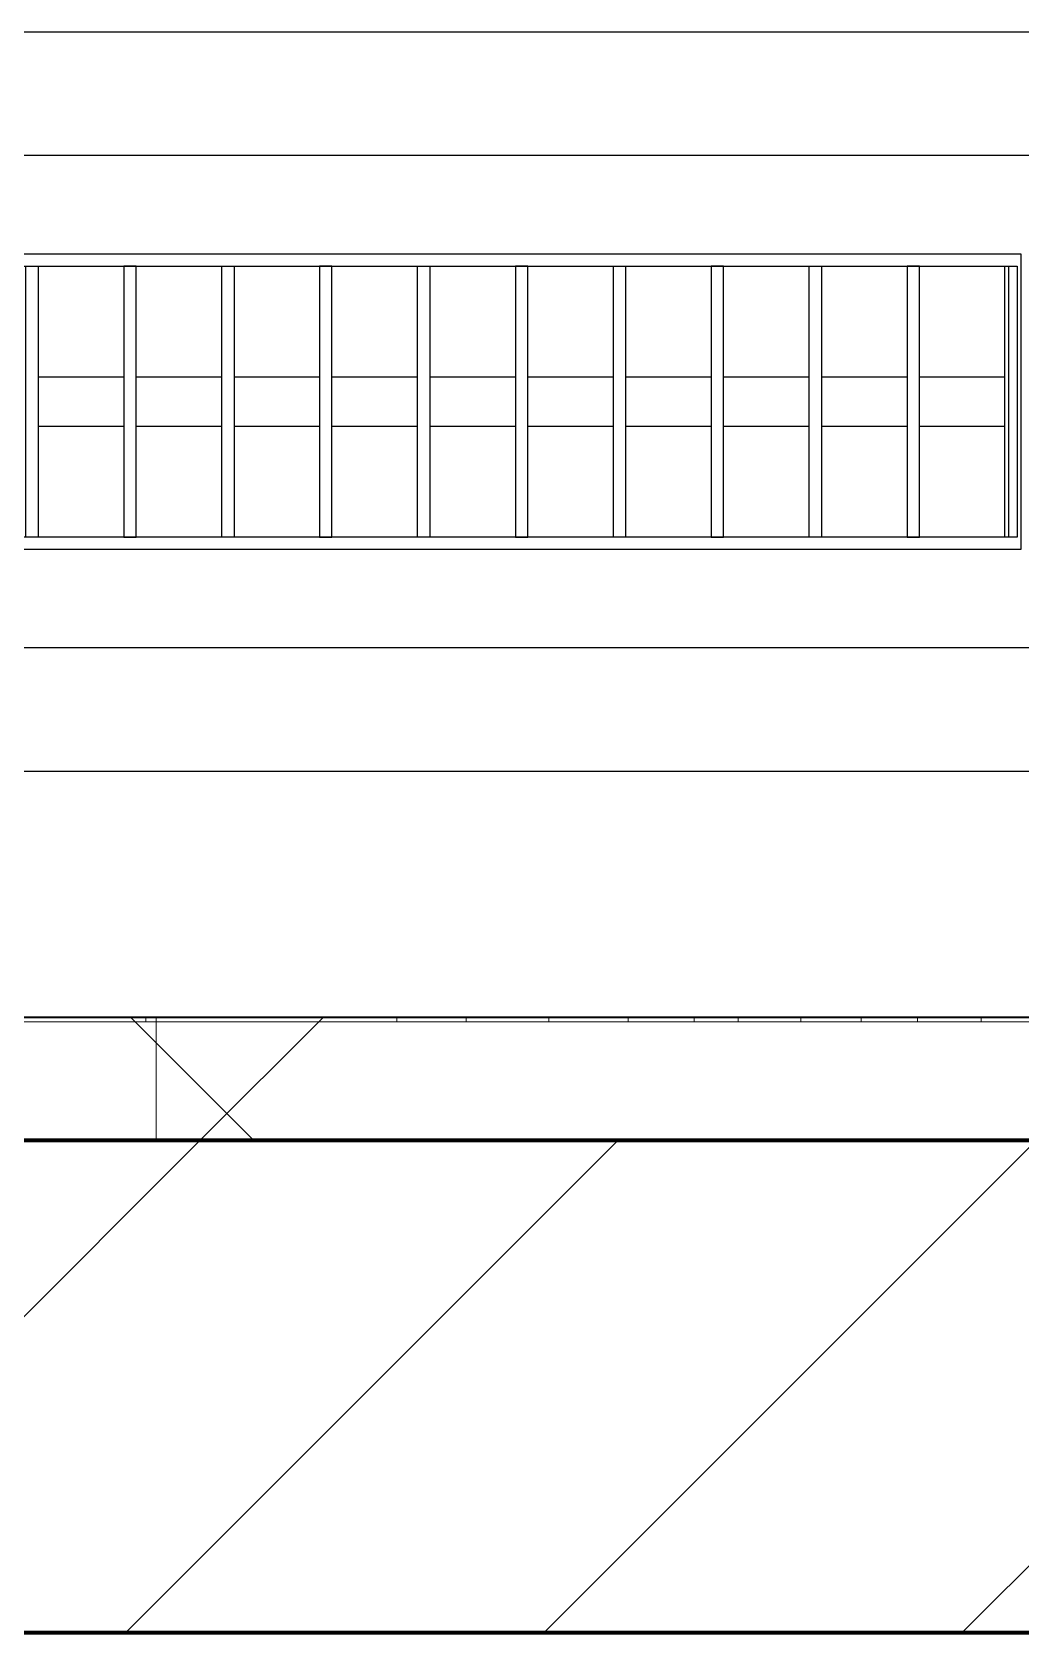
# Model space of a CAD drawing. Header units: millimetres. Extents: x -920231 to -841213, y -17301 to 22361.
# Drawn here: x -877033 to -876631, y -11666 to -11016 of the extents above; entities that cross this region are included whole.
import ezdxf
from ezdxf.xclip import XClip

# ---------------------------------------------------------------- set-up
doc = ezdxf.new("R2010")
doc.units = ezdxf.units.MM
doc.header["$XCLIPFRAME"] = 0
for name, color, linetype in [('000 - WIPEOUT', 250, 'Continuous'), ('001 - ASCESSORIES', 251, 'Continuous'), ('A04_TUBE SERIES', 2, 'Continuous')]:
    doc.layers.add(name, color=color, linetype=linetype)
for name, color, linetype, lineweight in [('008 - LIGHTING', 1, 'Continuous', 9), ('A-GLAZ-CURT', 2, 'Continuous', 9), ('A-WALL', 5, 'Continuous', 35), ('A-WALL-FNSH', 2, 'Continuous', 35), ('A-WALL-PATT', 1, 'Continuous', 35)]:
    doc.layers.add(name, color=color, linetype=linetype, lineweight=lineweight)

# ---------------------------------------------------------------- blocks, each defined once
blk = doc.blocks.new('PPLS-PP19_Custom Tile Pattern - Custom Tile Pattern-V60-4230-01 ENLARGED MULTI-PURPOSE LEVEL - REFLECTED CEILING PLAN - SHEET 1')
at = {"layer": 'A-GLAZ-CURT'}
for p, q in [((230.06, 0), (300, 0)), ((295.8, 0), (300, 0)), ((295.8, -2), (295.8, 0)), ((300, 0), (300, -2)), ((-300, -2), (300, -2)), ((300, -2), (295.8, -2)), ((300, -2), (300, -50)), ((300, -50), (-300, -50))]:
    blk.add_line(p, q, dxfattribs=at)
for points, knots in [([(268.92, 0), (265.8, 0), (243.83, 0), (207.11, 0), (177.41, 0), (159.34, 0), (158.33, 0), (158.3, 0)], [-254.073741, -254.073741, -254.073741, -254.073741, -244.693688, -187.987675, -143.776725, -129.632772, -123.352749, -123.352749, -123.352749, -123.352749]), ([(268.21, 0), (266.93, 0), (251.5, 0), (230.48, 0), (220, 0), (219.04, 0)], [-11972.496981, -11972.496981, -11972.496981, -11972.496981, -11905.454923, -11162.864862, -10859.773777, -10859.773777, -10859.773777, -10859.773777]), ([(284.78, 0), (284.83, 0), (285.23, 0), (287.47, 0), (293.59, 0), (297.76, 0), (300, 0)], [-4096.535135, -4096.535135, -4096.535135, -4096.535135, -4053.389046, -3959.664717, -3862.421465, -3746.95702, -3746.95702, -3746.95702, -3746.95702]), ([(295.8, 0), (294.18, 0), (290.94, 0), (286.68, 0), (285.79, 0)], [-4679.165325, -4679.165325, -4679.165325, -4679.165325, -4358.271401, -4213.061173, -4213.061173, -4213.061173, -4213.061173])]:
    blk.add_open_spline(points, degree=3, knots=knots, dxfattribs=at)
for points in [[(300, 0), (289.72, 0), (279.3, 0), (268.92, 0)], [(300, 0), (289.76, 0), (279.51, 0), (269.26, 0)]]:
    blk.add_open_spline(points, degree=3, dxfattribs=at)
blk = doc.blocks.new('PPLS-PP19_Custom Tile Pattern - Custom Tile Pattern-V15-4230-01 ENLARGED MULTI-PURPOSE LEVEL - REFLECTED CEILING PLAN - SHEET 1')
at = {"layer": 'A-GLAZ-CURT'}
for p, q in [((-300, 0), (-202.31, 0)), ((-300, -2), (-300, 0)), ((-293.07, 0), (-275.75, 0)), ((-275.75, 0), (-293.07, 0)), ((-222.32, 0), (-205, 0)), ((-205, 0), (-222.32, 0)), ((-202.31, 0), (-202.31, -2)), ((-174.21, 0), (-140.66, 0)), ((-174.21, -2), (-174.21, 0)), ((-140.66, 0), (-140.66, -2)), ((-108.4, 0), (-81.66, 0)), ((-108.4, -2), (-108.4, 0)), ((-81.66, 0), (-81.66, -2)), ((-63.81, 0), (-38.36, 0)), ((-63.81, -2), (-63.81, 0)), ((-38.36, 0), (-38.36, -2)), ((-13.88, 0), (9.01, 0)), ((-13.88, -2), (-13.88, 0)), ((9.01, 0), (9.01, -2)), ((34.85, 0), (139.22, 0)), ((34.85, -2), (34.85, 0)), ((-300, -2), (300, -2)), ((-300, -50), (-300, -2)), ((-202.31, -2), (-300, -2)), ((-140.66, -2), (-174.21, -2)), ((-81.66, -2), (-108.4, -2)), ((-38.36, -2), (-63.81, -2)), ((9.01, -2), (-13.88, -2)), ((139.22, -2), (34.85, -2)), ((300, -50), (-300, -50))]:
    blk.add_line(p, q, dxfattribs=at)
at = {"layer": 'A-GLAZ-CURT', "flags": 128}
for points in [[(-300, 0), (-291.7, 0), (-283.58, 0), (-275.62, 0), (-267.8, 0), (-260.12, 0), (-252.56, 0), (-245.12, 0), (-237.77, 0), (-230.5, 0), (-223.32, 0), (-216.2, 0), (-209.18, 0), (-202.31, 0)], [(-174.21, 0), (-178.96, 0), (-183.97, 0), (-189.27, 0), (-194.85, 0), (-200.68, 0), (-206.74, 0), (-213.02, 0), (-219.49, 0), (-226.14, 0), (-232.95, 0), (-239.91, 0), (-247.01, 0), (-254.25, 0), (-261.61, 0), (-269.09, 0), (-276.68, 0), (-284.36, 0), (-292.14, 0), (-300, 0)]]:
    blk.add_lwpolyline(points, dxfattribs=at)
at = {"layer": 'A-GLAZ-CURT'}
for points, knots in [([(-300, 0), (-284.65, 0), (-236.57, 0), (-184.21, 0), (-151.15, 0), (-140.66, 0)], [-5323.127839, -5323.127839, -5323.127839, -5323.127839, -4502.809032, -2700.551212, -1671.606487, -1671.606487, -1671.606487, -1671.606487]), ([(-187.51, 0), (-196.06, 0), (-225.16, 0), (-262.56, 0), (-294.48, 0), (-300, 0)], [-15748.978724, -15748.978724, -15748.978724, -15748.978724, -15131.813646, -13729.592194, -13439.944408, -13439.944408, -13439.944408, -13439.944408]), ([(-187.37, 0), (-192.91, 0), (-210.51, 0), (-232.01, 0), (-255.22, 0), (-262.59, 0), (-264.9, 0), (-265.4, 0)], [-1714.967267, -1714.967267, -1714.967267, -1714.967267, -1400.429864, -858.079193, -543.655514, -208.940337, 0, 0, 0, 0]), ([(-258.6, 0), (-257.91, 0), (-254.26, 0), (-241.25, 0), (-225.99, 0), (-213.1, 0), (-200.75, 0), (-192.83, 0), (-187.88, 0)], [-5722.54675, -5722.54675, -5722.54675, -5722.54675, -5657.471696, -5413.335975, -5017.494783, -4832.723979, -4666.091899, -4378.324359, -4378.324359, -4378.324359, -4378.324359]), ([(-187.78, 0), (-190.99, 0), (-202.64, 0), (-216.65, 0), (-231.26, 0), (-233.46, 0), (-234, 0)], [-1593.461244, -1593.461244, -1593.461244, -1593.461244, -1422.553702, -978.033455, -846.069444, -682.911962, -682.911962, -682.911962, -682.911962]), ([(-233.49, 0), (-233.44, 0), (-232.38, 0), (-230.74, 0), (-225.3, 0), (-223.63, 0)], [-455.274641, -455.274641, -455.274641, -455.274641, -440.605512, -119.536984, 0, 0, 0, 0]), ([(-223.63, 0), (-219.39, 0), (-206.79, 0), (-194.6, 0), (-187.41, 0)], [-5463.295695, -5463.295695, -5463.295695, -5463.295695, -5161.076232, -4772.89696, -4772.89696, -4772.89696, -4772.89696]), ([(-108.4, 0), (-116.54, 0), (-140.26, 0), (-168.21, 0), (-187.4, 0)], [-17961.803277, -17961.803277, -17961.803277, -17961.803277, -17136.203329, -15751.429713, -15751.429713, -15751.429713, -15751.429713]), ([(-187.4, 0), (-187.07, 0), (-180.75, 0), (-171.77, 0), (-158.7, 0), (-157.22, 0)], [-4369.154111, -4369.154111, -4369.154111, -4369.154111, -4349.945572, -4000.813434, -3840.635403, -3840.635403, -3840.635403, -3840.635403]), ([(-133.82, 0), (-135.51, 0), (-137.8, 0), (-149.31, 0), (-162.01, 0), (-174.72, 0), (-184.33, 0), (-187.4, 0)], [-2731.647847, -2731.647847, -2731.647847, -2731.647847, -2418.507304, -2308.929706, -2113.765672, -1763.376603, -1600.110495, -1600.110495, -1600.110495, -1600.110495]), ([(-137.88, 0), (-140.56, 0), (-147.66, 0), (-147.69, 0), (-158.72, 0), (-174.02, 0), (-181.08, 0), (-186.26, 0), (-186.76, 0)], [-3187.727384, -3187.727384, -3187.727384, -3187.727384, -2919.378265, -2477.344047, -2237.412286, -2029.680487, -1755.085331, -1726.685667, -1726.685667, -1726.685667, -1726.685667]), ([(-186.42, 0), (-186.13, 0), (-180.73, 0), (-169.02, 0), (-152.12, 0), (-136.84, 0), (-127.33, 0), (-124.19, 0), (-123.43, 0), (-123.28, 0)], [-4755.090697, -4755.090697, -4755.090697, -4755.090697, -4739.070012, -4465.409639, -4149.119819, -3839.893365, -3647.167523, -3488.92562, -3439.852845, -3439.852845, -3439.852845, -3439.852845]), ([(-152.35, 0), (-151.03, 0), (-147.71, 0), (-143.57, 0), (-138.62, 0)], [-3494.978217, -3494.978217, -3494.978217, -3494.978217, -3371.022232, -3227.460399, -3227.460399, -3227.460399, -3227.460399]), ([(-118.78, 0), (-121.86, 0), (-126.28, 0), (-136.96, 0), (-147.46, 0), (-150.03, 0), (-150.57, 0)], [-5938.474035, -5938.474035, -5938.474035, -5938.474035, -5700.061948, -5508.838257, -5298.784692, -5196.16478, -5196.16478, -5196.16478, -5196.16478]), ([(-150.34, 0), (-150.07, 0), (-147.75, 0), (-142.6, 0), (-127.26, 0), (-107.3, 0), (-90.42, 0), (-75.26, 0), (-68.41, 0), (-65.12, 0), (-63.63, 0)], [-4948.728362, -4948.728362, -4948.728362, -4948.728362, -4883.323924, -4440.880425, -4054.690705, -3793.097032, -3402.597032, -3144.956779, -3050.982048, -2969.237017, -2969.237017, -2969.237017, -2969.237017]), ([(-116.66, 0), (-123.83, 0), (-133.98, 0), (-147.74, 0), (-149.07, 0)], [-6858.444941, -6858.444941, -6858.444941, -6858.444941, -6449.282163, -6277.220794, -6277.220794, -6277.220794, -6277.220794]), ([(-148.23, 0), (-146.94, 0), (-140.15, 0), (-137.28, 0), (-133.93, 0), (-128.78, 0), (-126.5, 0)], [-6162.058746, -6162.058746, -6162.058746, -6162.058746, -6017.569127, -5560.701257, -5364.112219, -5231.017328, -5231.017328, -5231.017328, -5231.017328]), ([(-116.68, 0), (-120.05, 0), (-127.34, 0), (-139.03, 0), (-146.11, 0), (-146.95, 0)], [-1120.9132, -1120.9132, -1120.9132, -1120.9132, -945.742622, -741.901385, -489.130243, -489.130243, -489.130243, -489.130243]), ([(-146.69, 0), (-146.59, 0), (-145.49, 0), (-135.69, 0), (-128.29, 0), (-125.15, 0)], [-420.34245, -420.34245, -420.34245, -420.34245, -406.956646, -290.263673, 0, 0, 0, 0]), ([(-134.24, 0), (-133.42, 0), (-130.43, 0), (-122.49, 0), (-116.42, 0), (-115.94, 0)], [-7671.276312, -7671.276312, -7671.276312, -7671.276312, -7293.749979, -6839.55839, -6801.56233, -6801.56233, -6801.56233, -6801.56233]), ([(-127.41, 0), (-131.63, 0), (-133.13, 0), (-134.06, 0), (-134.11, 0)], [-8540.990293, -8540.990293, -8540.990293, -8540.990293, -8266.114998, -8251.085632, -8251.085632, -8251.085632, -8251.085632]), ([(-120.13, 0), (-120.14, 0), (-120.24, 0), (-121.3, 0), (-129.25, 0), (-133.82, 0)], [-2933.992132, -2933.992132, -2933.992132, -2933.992132, -2920.575025, -2840.280255, -2731.647847, -2731.647847, -2731.647847, -2731.647847]), ([(-113.44, 0), (-113.46, 0), (-114.06, 0), (-119.73, 0), (-125.43, 0), (-127.03, 0), (-127.41, 0)], [-323.250712, -323.250712, -323.250712, -323.250712, -282.672656, -98.539552, -24.539552, 0, 0, 0, 0]), ([(-126.5, 0), (-122.44, 0), (-108.71, 0), (-86.68, 0), (-63.44, 0), (-54.4, 0), (-48.53, 0), (-30.79, 0), (-18.03, 0), (8.61, 0), (15.02, 0), (22.28, 0), (26.04, 0), (27.59, 0)], [-5231.017328, -5231.017328, -5231.017328, -5231.017328, -4994.692869, -4542.524482, -4008.285538, -3689.699207, -3546.54457, -3315.260113, -2864.387349, -2439.246196, -2084.094819, -1956.422387, -1868.220474, -1868.220474, -1868.220474, -1868.220474]), ([(-125.15, 0), (-124.93, 0), (-122.77, 0), (-119.2, 0), (-115.67, 0)], [-3362.7396, -3362.7396, -3362.7396, -3362.7396, -3342.215224, -3152.568375, -3152.568375, -3152.568375, -3152.568375]), ([(-122.08, 0), (-122.01, 0), (-121.69, 0), (-121.2, 0), (-120.88, 0)], [-3136.336417, -3136.336417, -3136.336417, -3136.336417, -3110.304437, -3035.164275, -3035.164275, -3035.164275, -3035.164275]), ([(-43.92, 0), (-45.51, 0), (-47.12, 0), (-60.59, 0), (-81.23, 0), (-99.51, 0), (-114.02, 0), (-117.28, 0), (-118.78, 0)], [-1608.336718, -1608.336718, -1608.336718, -1608.336718, -1405.135169, -1060.00838, -740.068933, -229.489605, -116.330425, 0, 0, 0, 0]), ([(-115.65, 0), (-114.7, 0), (-110.15, 0), (-96.78, 0), (-71.33, 0), (-42.53, 0), (-12.78, 0), (4.23, 0), (9.64, 0), (10.14, 0), (10.18, 0)], [-5706.377347, -5706.377347, -5706.377347, -5706.377347, -5430.283136, -5103.229623, -4799.173296, -4065.652676, -3589.737505, -3285.047089, -3066.359526, -3044.715262, -3044.715262, -3044.715262, -3044.715262]), ([(-63.81, 0), (-70.01, 0), (-86.35, 0), (-105.65, 0), (-114.05, 0), (-115.63, 0)], [-2747.631049, -2747.631049, -2747.631049, -2747.631049, -2193.204658, -1433.981041, -1147.929129, -1147.929129, -1147.929129, -1147.929129]), ([(-115.59, 0), (-108.56, 0), (-94.99, 0), (-84.96, 0), (-81.66, 0)], [-6792.32999, -6792.32999, -6792.32999, -6792.32999, -6236.997189, -5931.848349, -5931.848349, -5931.848349, -5931.848349]), ([(9.32, 0), (9.08, 0), (7.65, 0), (2.57, 0), (-12.23, 0), (-25.64, 0), (-40, 0), (-56.24, 0), (-75.59, 0), (-94, 0), (-111.92, 0), (-114.89, 0), (-115.59, 0)], [-2922.926651, -2922.926651, -2922.926651, -2922.926651, -2882.788014, -2720.818881, -2518.50168, -2125.455881, -1792.521578, -1466.981642, -1208.454564, -789.402658, -501.969187, -248.255763, -248.255763, -248.255763, -248.255763]), ([(-44.38, 0), (-46.99, 0), (-58.05, 0), (-78.2, 0), (-102.28, 0), (-113.38, 0), (-115.58, 0)], [-8253.382896, -8253.382896, -8253.382896, -8253.382896, -8073.216054, -7508.296369, -7004.680444, -6878.951587, -6878.951587, -6878.951587, -6878.951587]), ([(-115.58, 0), (-114.15, 0), (-109.35, 0), (-98.9, 0), (-85.29, 0), (-71.67, 0), (-65.93, 0), (-65.07, 0)], [-3150.871173, -3150.871173, -3150.871173, -3150.871173, -3074.362186, -2902.289527, -2605.247022, -2322.099534, -2241.8264, -2241.8264, -2241.8264, -2241.8264]), ([(-86.16, 0), (-91.37, 0), (-100.76, 0), (-111.08, 0), (-115.57, 0)], [-1681.3698, -1681.3698, -1681.3698, -1681.3698, -1374.161226, -1140.214826, -1140.214826, -1140.214826, -1140.214826]), ([(-114.71, 0), (-114.38, 0), (-113.85, 0), (-113.43, 0), (-113.43, 0)], [-484.876067, -484.876067, -484.876067, -484.876067, -394.672656, -330.797262, -330.797262, -330.797262, -330.797262]), ([(-63.96, 0), (-64.13, 0), (-72.5, 0), (-80.63, 0), (-86.16, 0)], [-2171.769325, -2171.769325, -2171.769325, -2171.769325, -2007.031671, -1681.3698, -1681.3698, -1681.3698, -1681.3698]), ([(-29.03, 0), (-33.97, 0), (-43.74, 0), (-56.37, 0), (-71.66, 0), (-77.83, 0), (-82.66, 0), (-83.28, 0), (-83.28, 0)], [-2680.714891, -2680.714891, -2680.714891, -2680.714891, -2413.671296, -2161.752162, -2006.592567, -1646.621388, -1424.436217, -1393.971743, -1393.971743, -1393.971743, -1393.971743]), ([(-83.28, 0), (-83.28, 0), (-82.91, 0), (-76.14, 0), (-62.97, 0), (-51.87, 0), (-45.05, 0), (-43.73, 0)], [-1393.4169, -1393.4169, -1393.4169, -1393.4169, -1353.722004, -1274.333717, -1073.56893, -651.549973, -542.428582, -542.428582, -542.428582, -542.428582]), ([(31.18, 0), (25.97, 0), (11.99, 0), (-16.92, 0), (-47.42, 0), (-65.35, 0), (-66.28, 0), (-66.31, 0)], [-4496.803627, -4496.803627, -4496.803627, -4496.803627, -4222.080604, -3745.412743, -2981.410125, -2542.574734, -2526.906796, -2526.906796, -2526.906796, -2526.906796]), ([(-65.47, 0), (-65.27, 0), (-62.78, 0), (-56.55, 0), (-47.53, 0), (-43.73, 0)], [-2362.748727, -2362.748727, -2362.748727, -2362.748727, -2315.303971, -1809.437387, -1410.037405, -1410.037405, -1410.037405, -1410.037405]), ([(-63.63, 0), (-61.49, 0), (-57.39, 0), (-54.57, 0), (-47.14, 0), (-43.66, 0)], [-2969.237017, -2969.237017, -2969.237017, -2969.237017, -2851.217951, -2734.127174, -2488.995715, -2488.995715, -2488.995715, -2488.995715]), ([(-51.83, 0), (-51.83, 0), (-51.78, 0), (-47.4, 0), (-46.59, 0), (-44.93, 0)], [-632.814994, -632.814994, -632.814994, -632.814994, -627.965721, -508.377888, -260.442412, -260.442412, -260.442412, -260.442412]), ([(28.08, 0), (26.63, 0), (22.03, 0), (12.82, 0), (-2.9, 0), (-20.62, 0), (-32.81, 0), (-44.85, 0), (-51.43, 0), (-51.79, 0)], [-2187.520626, -2187.520626, -2187.520626, -2187.520626, -2106.613311, -1925.670641, -1617.263037, -1290.787923, -1039.307308, -819.71621, -644.910881, -644.910881, -644.910881, -644.910881]), ([(-36.33, 0), (-36.43, 0), (-37.27, 0), (-41.44, 0), (-43.32, 0), (-43.8, 0)], [-1855.773136, -1855.773136, -1855.773136, -1855.773136, -1810.870157, -1672.078046, -1613.46692, -1613.46692, -1613.46692, -1613.46692]), ([(-26.75, 0), (-27.82, 0), (-33.65, 0), (-39.92, 0), (-43.73, 0)], [-8718.362214, -8718.362214, -8718.362214, -8718.362214, -8532.293389, -8268.251278, -8268.251278, -8268.251278, -8268.251278]), ([(-43.5, 0), (-40.63, 0), (-35.97, 0), (-33.57, 0), (-29.94, 0), (-28.57, 0)], [-536.142978, -536.142978, -536.142978, -536.142978, -296.515819, -83.513472, 0, 0, 0, 0]), ([(-43.07, 0), (-42.22, 0), (-40.79, 0), (-40.46, 0), (-40.44, 0)], [-2474.780881, -2474.780881, -2474.780881, -2474.780881, -2410.990208, -2350.645972, -2350.645972, -2350.645972, -2350.645972]), ([(-36.78, 0), (-32.43, 0), (-19.22, 0), (8.83, 0), (43.36, 0), (70.92, 0), (82.12, 0), (83.66, 0)], [-6191.144455, -6191.144455, -6191.144455, -6191.144455, -5862.463379, -5340.621928, -4573.028122, -4094.177415, -3869.465285, -3869.465285, -3869.465285, -3869.465285]), ([(-36.29, 0), (-36.29, 0), (-34.66, 0), (-28.88, 0), (-26.95, 0), (-26.54, 0)], [-9150.272121, -9150.272121, -9150.272121, -9150.272121, -9057.163041, -8919.836787, -8834.607043, -8834.607043, -8834.607043, -8834.607043]), ([(30.82, 0), (29.27, 0), (20.14, 0), (3.54, 0), (-16.58, 0), (-34.76, 0), (-36.04, 0)], [-10462.034656, -10462.034656, -10462.034656, -10462.034656, -10363.088938, -9884.23066, -9424.652049, -9182.880979, -9182.880979, -9182.880979, -9182.880979]), ([(-33.34, 0), (-33.34, 0), (-32.93, 0), (-31.16, 0), (-30.52, 0)], [-2415.024266, -2415.024266, -2415.024266, -2415.024266, -2357.633367, -2323.618664, -2323.618664, -2323.618664, -2323.618664]), ([(70.61, 0), (66.16, 0), (55.8, 0), (39.61, 0), (24.74, 0), (2.64, 0), (-17.84, 0), (-30.57, 0), (-31.82, 0), (-32, 0)], [-4647.237329, -4647.237329, -4647.237329, -4647.237329, -4326.416877, -4098.545751, -3766.694881, -3333.063701, -2994.501669, -2698.150104, -2614.070998, -2614.070998, -2614.070998, -2614.070998]), ([(-30.61, 0), (-29.53, 0), (-23.35, 0), (-15.75, 0), (-15.19, 0)], [-54150.414002, -54150.414002, -54150.414002, -54150.414002, -53749.15266, -53717.791567, -53717.791567, -53717.791567, -53717.791567]), ([(-13.88, 0), (-15.14, 0), (-18.44, 0), (-26.26, 0), (-29.97, 0), (-30.54, 0)], [-55123.81448, -55123.81448, -55123.81448, -55123.81448, -54789.006179, -54461.685999, -54258.56961, -54258.56961, -54258.56961, -54258.56961]), ([(-30.52, 0), (-27.11, 0), (-17.83, 0), (5.99, 0), (22.06, 0), (37.44, 0), (45.92, 0), (57.76, 0), (64.47, 0), (72.74, 0), (75.22, 0), (76.03, 0), (76.21, 0)], [-2323.618664, -2323.618664, -2323.618664, -2323.618664, -2142.497158, -1716.209403, -1206.526904, -1089.329421, -901.315459, -753.071572, -495.328968, -421.953223, -334.951786, -290.452333, -290.452333, -290.452333, -290.452333]), ([(8.33, 0), (8.19, 0), (7.18, 0), (0.32, 0), (-13.89, 0), (-24.92, 0), (-29.03, 0)], [-3574.286521, -3574.286521, -3574.286521, -3574.286521, -3526.962355, -3285.499107, -2903.012179, -2680.714891, -2680.714891, -2680.714891, -2680.714891]), ([(-28.57, 0), (-26.93, 0), (-20.29, 0), (-11.45, 0), (2.08, 0), (13.15, 0), (21.24, 0), (24.62, 0), (24.72, 0), (24.72, 0)], [-5361.429781, -5361.429781, -5361.429781, -5361.429781, -5261.36855, -5050.479954, -4785.90057, -4596.498881, -4445.288762, -4384.376941, -4376.041937, -4376.041937, -4376.041937, -4376.041937]), ([(-15.19, 0), (-13.07, 0), (3.26, 0), (20.38, 0), (28.09, 0)], [-461.142613, -461.142613, -461.142613, -461.142613, -429.606584, -404.827609, -404.827609, -404.827609, -404.827609]), ([(28.05, 0), (24.49, 0), (16.9, 0), (11.55, 0), (9.01, 0)], [-298.476156, -298.476156, -298.476156, -298.476156, -285.83788, -269.307637, -269.307637, -269.307637, -269.307637]), ([(24.69, 0), (24.54, 0), (20.99, 0), (15.48, 0), (10.8, 0), (9.63, 0)], [-4368.572414, -4368.572414, -4368.572414, -4368.572414, -4306.476363, -4080.000647, -3772.857994, -3772.857994, -3772.857994, -3772.857994]), ([(18.16, 0), (19.15, 0), (24.25, 0), (25.66, 0), (26.12, 0)], [-5700.113719, -5700.113719, -5700.113719, -5700.113719, -5554.232259, -5302.431367, -5302.431367, -5302.431367, -5302.431367]), ([(26.94, 0), (24.66, 0), (20.4, 0), (18.85, 0), (18.16, 0)], [-6089.998379, -6089.998379, -6089.998379, -6089.998379, -5972.647715, -5832.674503, -5832.674503, -5832.674503, -5832.674503]), ([(27.9, 0), (28.36, 0), (30.07, 0), (38.07, 0), (53.39, 0), (71.67, 0), (84.83, 0), (86.01, 0), (92.51, 0), (94.33, 0)], [-4994.965296, -4994.965296, -4994.965296, -4994.965296, -4887.603822, -4705.298446, -4353.683244, -3960.84581, -3759.045785, -3336.541051, -2783.776468, -2783.776468, -2783.776468, -2783.776468]), ([(99.26, 0), (97.94, 0), (91.62, 0), (85.59, 0), (74.4, 0), (62.26, 0), (51.85, 0), (43.81, 0), (32.89, 0), (28.57, 0), (28.02, 0)], [-7633.94163, -7633.94163, -7633.94163, -7633.94163, -7531.75727, -7135.649961, -6924.452779, -6738.82075, -6548.303034, -6314.283804, -6135.05769, -6107.956073, -6107.956073, -6107.956073, -6107.956073]), ([(28.1, 0), (28.8, 0), (32.54, 0), (39.04, 0), (51.19, 0), (58.74, 0), (61.34, 0), (61.45, 0)], [-1858.424364, -1858.424364, -1858.424364, -1858.424364, -1818.904206, -1645.594513, -1443.202566, -1228.752106, -1120.932285, -1120.932285, -1120.932285, -1120.932285]), ([(76.63, 0), (74.8, 0), (67.65, 0), (53.52, 0), (38.69, 0), (30.53, 0), (28.36, 0)], [-3095.572228, -3095.572228, -3095.572228, -3095.572228, -2950.589685, -2634.532728, -2313.748533, -2192.696995, -2192.696995, -2192.696995, -2192.696995]), ([(28.59, 0), (32.96, 0), (51.23, 0), (88.72, 0), (120.63, 0), (138.28, 0), (138.53, 0)], [-404.286242, -404.286242, -404.286242, -404.286242, -390.253598, -346.313304, -291.370682, -290.5735, -290.5735, -290.5735, -290.5735]), ([(103.09, 0), (101.08, 0), (86.31, 0), (63.34, 0), (40.39, 0), (31.28, 0), (29.03, 0)], [-375.435014, -375.435014, -375.435014, -375.435014, -369.147452, -330.153101, -307.516438, -299.629745, -299.629745, -299.629745, -299.629745]), ([(53.18, 0), (53.06, 0), (52.22, 0), (44.99, 0), (36.46, 0), (30.82, 0)], [-622.740158, -622.740158, -622.740158, -622.740158, -566.066452, -360.610861, 0, 0, 0, 0]), ([(136.44, 0), (121.66, 0), (86.93, 0), (51.16, 0), (31.18, 0)], [-106.750556, -106.750556, -106.750556, -106.750556, -59.610984, 0, 0, 0, 0]), ([(34.85, 0), (38.34, 0), (49.1, 0), (70.94, 0), (89.49, 0), (99.12, 0)], [-133.562983, -133.562983, -133.562983, -133.562983, -118.513713, -97.899267, -66.781492, -66.781492, -66.781492, -66.781492]), ([(99.92, 0), (90.15, 0), (75, 0), (57.82, 0), (46.51, 0), (41.18, 0), (36.02, 0), (35.54, 0), (35.54, 0)], [-395.250274, -395.250274, -395.250274, -395.250274, -357.622665, -341.267687, -334.000314, -326.15566, -319.318397, -317.489778, -317.489778, -317.489778, -317.489778]), ([(36.29, 0), (37.77, 0), (48.82, 0), (64.79, 0), (95.91, 0), (124.45, 0), (132.42, 0), (134.6, 0)], [-314.598523, -314.598523, -314.598523, -314.598523, -305.899624, -287.17622, -249.500363, -194.761443, -152.241002, -152.241002, -152.241002, -152.241002])]:
    blk.add_open_spline(points, degree=3, knots=knots, dxfattribs=at)
for points in [[(-117.69, 0), (-117.44, 0), (-116.99, 0), (-116.45, 0)], [(-115.9, 0), (-116.75, 0), (-117.36, 0), (-117.66, 0)], [(-43.91, 0), (-42.14, 0), (-39.62, 0), (-36.78, 0)], [(-42.82, 0), (-41.27, 0), (-39.77, 0), (-38.36, 0)], [(-39.84, 0), (-39.08, 0), (-38.11, 0), (-37.36, 0)]]:
    blk.add_open_spline(points, degree=3, dxfattribs=at)
blk = doc.blocks.new('*U1364')
at = {"layer": 'Defpoints', "color": 250, "flags": 1}
blk.add_attdef('EXTR.OVL-LENGTH_', (-33.1, -9.01), '', height=5, dxfattribs=at)
blk.add_wipeout([(-25, 0), (25, 0), (25, 20718), (-25, 20718)]).dxf.layer = '000 - WIPEOUT'
at = {"layer": 'A04_TUBE SERIES', "color": 0}
blk.add_lwpolyline([(-25, 0), (25, 0), (25, 20718), (-25, 20718)], close=True, dxfattribs=at)
blk = doc.blocks.new('*U1363')
at = {"layer": 'Defpoints', "color": 250, "flags": 1}
blk.add_attdef('EXTR.OVL-LENGTH_', (-33.1, -9.01), '', height=5, dxfattribs=at)
blk.add_wipeout([(-25, 0), (25, 0), (25, 20718), (-25, 20718)]).dxf.layer = '000 - WIPEOUT'
at = {"layer": 'A04_TUBE SERIES', "color": 0}
blk.add_lwpolyline([(-25, 0), (25, 0), (25, 20718), (-25, 20718)], close=True, dxfattribs=at)
blk = doc.blocks.new('*U1351')
at = {"color": 1}
blk.add_wipeout([(600, -60), (-600, -60), (-600, 60), (600, 60)], dxfattribs=at).dxf.layer = '000 - WIPEOUT'
at = {"layer": '001 - ASCESSORIES', "color": 0}
blk.add_lwpolyline([(600, -60), (-600, -60), (-600, 60), (600, 60)], close=True, dxfattribs=at)
at = {"layer": '001 - ASCESSORIES'}
for points in [[(595, -55), (-595, -55), (-595, 55), (595, 55)], [(201.17, -55), (196.17, -55), (196.17, 55), (201.17, 55)], [(235.9, -55), (240.9, -55), (240.9, 55), (235.9, 55)], [(280.63, -55), (275.63, -55), (275.63, 55), (280.63, 55)], [(315.37, -55), (320.37, -55), (320.37, 55), (315.37, 55)], [(360.1, -55), (355.1, -55), (355.1, 55), (360.1, 55)], [(394.83, -55), (399.83, -55), (399.83, 55), (394.83, 55)], [(439.57, -55), (434.57, -55), (434.57, 55), (439.57, 55)], [(474.3, -55), (479.3, -55), (479.3, 55), (474.3, 55)], [(519.03, -55), (514.03, -55), (514.03, 55), (519.03, 55)], [(553.77, -55), (558.77, -55), (558.77, 55), (553.77, 55)], [(598.5, -55), (593.5, -55), (593.5, 55), (598.5, 55)]]:
    blk.add_lwpolyline(points, close=True, dxfattribs=at)
for points in [[(201.17, 10), (235.9, 10)], [(240.9, 10), (275.63, 10)], [(280.63, 10), (315.37, 10)], [(320.37, 10), (355.1, 10)], [(360.1, 10), (394.83, 10)], [(399.83, 10), (434.57, 10)], [(439.57, 10), (474.3, 10)], [(479.3, 10), (514.03, 10)], [(519.03, 10), (553.77, 10)], [(558.77, 10), (593.5, 10)], [(201.17, -10), (235.9, -10)], [(240.9, -10), (275.63, -10)], [(280.63, -10), (315.37, -10)], [(320.37, -10), (355.1, -10)], [(360.1, -10), (394.83, -10)], [(399.83, -10), (434.57, -10)], [(439.57, -10), (474.3, -10)], [(479.3, -10), (514.03, -10)], [(519.03, -10), (553.77, -10)], [(558.77, -10), (593.5, -10)]]:
    blk.add_lwpolyline(points, dxfattribs=at)
blk = doc.blocks.new('*U1512')
at = {"layer": '008 - LIGHTING'}
blk.add_blockref('*U1351', (-132549, -14745), dxfattribs=at)
at = {"layer": 'A04_TUBE SERIES', "linetype": 'ByBlock', "rotation": 270}
for name, p in [('*U1363', (-145688, -14620)), ('*U1364', (-145688, -14870))]:
    blk.add_blockref(name, p, dxfattribs=at)

msp = doc.modelspace()

# ---------------------------------------------------------------- block references
ref = msp.add_blockref('*U1512', (-744682.37, 3579.02))
XClip(ref).set_block_clipping_path([(-170955.001718735, -20880.0077451951), (-101425.4223389953, 14393.0014498747)])

# ---------------------------------------------------------------- next in the draw order: hatches: boundary and pattern name
at = {"layer": 'A-WALL-PATT', "lineweight": 9}
h = msp.add_hatch(dxfattribs=at)
h.set_pattern_fill('FP_3', color=256, style=0, pattern_type=2)
h.set_pattern_definition([(45, (0, 0), (-212.13203, 212.13203), []), (135, (0, 0), (-212.13203, -212.13203), [])])
h.paths.add_polyline_path([(-869552.37, -11465.78), (-869552.37, -11415.78), (-879822.37, -11415.78), (-879822.37, -11465.78), (-870405.01, -11465.78)])
h = msp.add_hatch(dxfattribs=at)
h.set_pattern_fill('FP_2', color=256, style=0, pattern_type=2)
h.set_pattern_definition([(45, (0, 0), (-84.852814, 84.852814), [])])
h.paths.add_polyline_path([(-877300.78, -11665.78), (-876197.37, -11665.78), (-876197.37, -11465.78), (-879597.37, -11465.78), (-879597.37, -11665.78), (-878450.07, -11665.78)])

# ---------------------------------------------------------------- next in the draw order: linework, layer by layer
at = {"layer": 'A-WALL', "color": 7, "lineweight": 70}
for p, q in [((-879597.37, -11465.78), (-876197.37, -11465.78)), ((-876197.37, -11665.78), (-879597.37, -11665.78))]:
    msp.add_line(p, q, dxfattribs=at)
at = {"layer": 'A-WALL-FNSH', "color": 250}
for p, q in [((-879822.37, -11415.78), (-869552.37, -11415.78)), ((-875997.37, -11465.78), (-879822.37, -11465.78))]:
    msp.add_line(p, q, dxfattribs=at)

# ---------------------------------------------------------------- next in the draw order: block references
at = {"layer": 'A-GLAZ-CURT'}
for name, p in [('PPLS-PP19_Custom Tile Pattern - Custom Tile Pattern-V60-4230-01 ENLARGED MULTI-PURPOSE LEVEL - REFLECTED CEILING PLAN - SHEET 1', (-877282.37, -11415.78)), ('PPLS-PP19_Custom Tile Pattern - Custom Tile Pattern-V15-4230-01 ENLARGED MULTI-PURPOSE LEVEL - REFLECTED CEILING PLAN - SHEET 1', (-876682.37, -11415.78))]:
    msp.add_blockref(name, p, dxfattribs=at)

doc.saveas('drawing.dxf')
